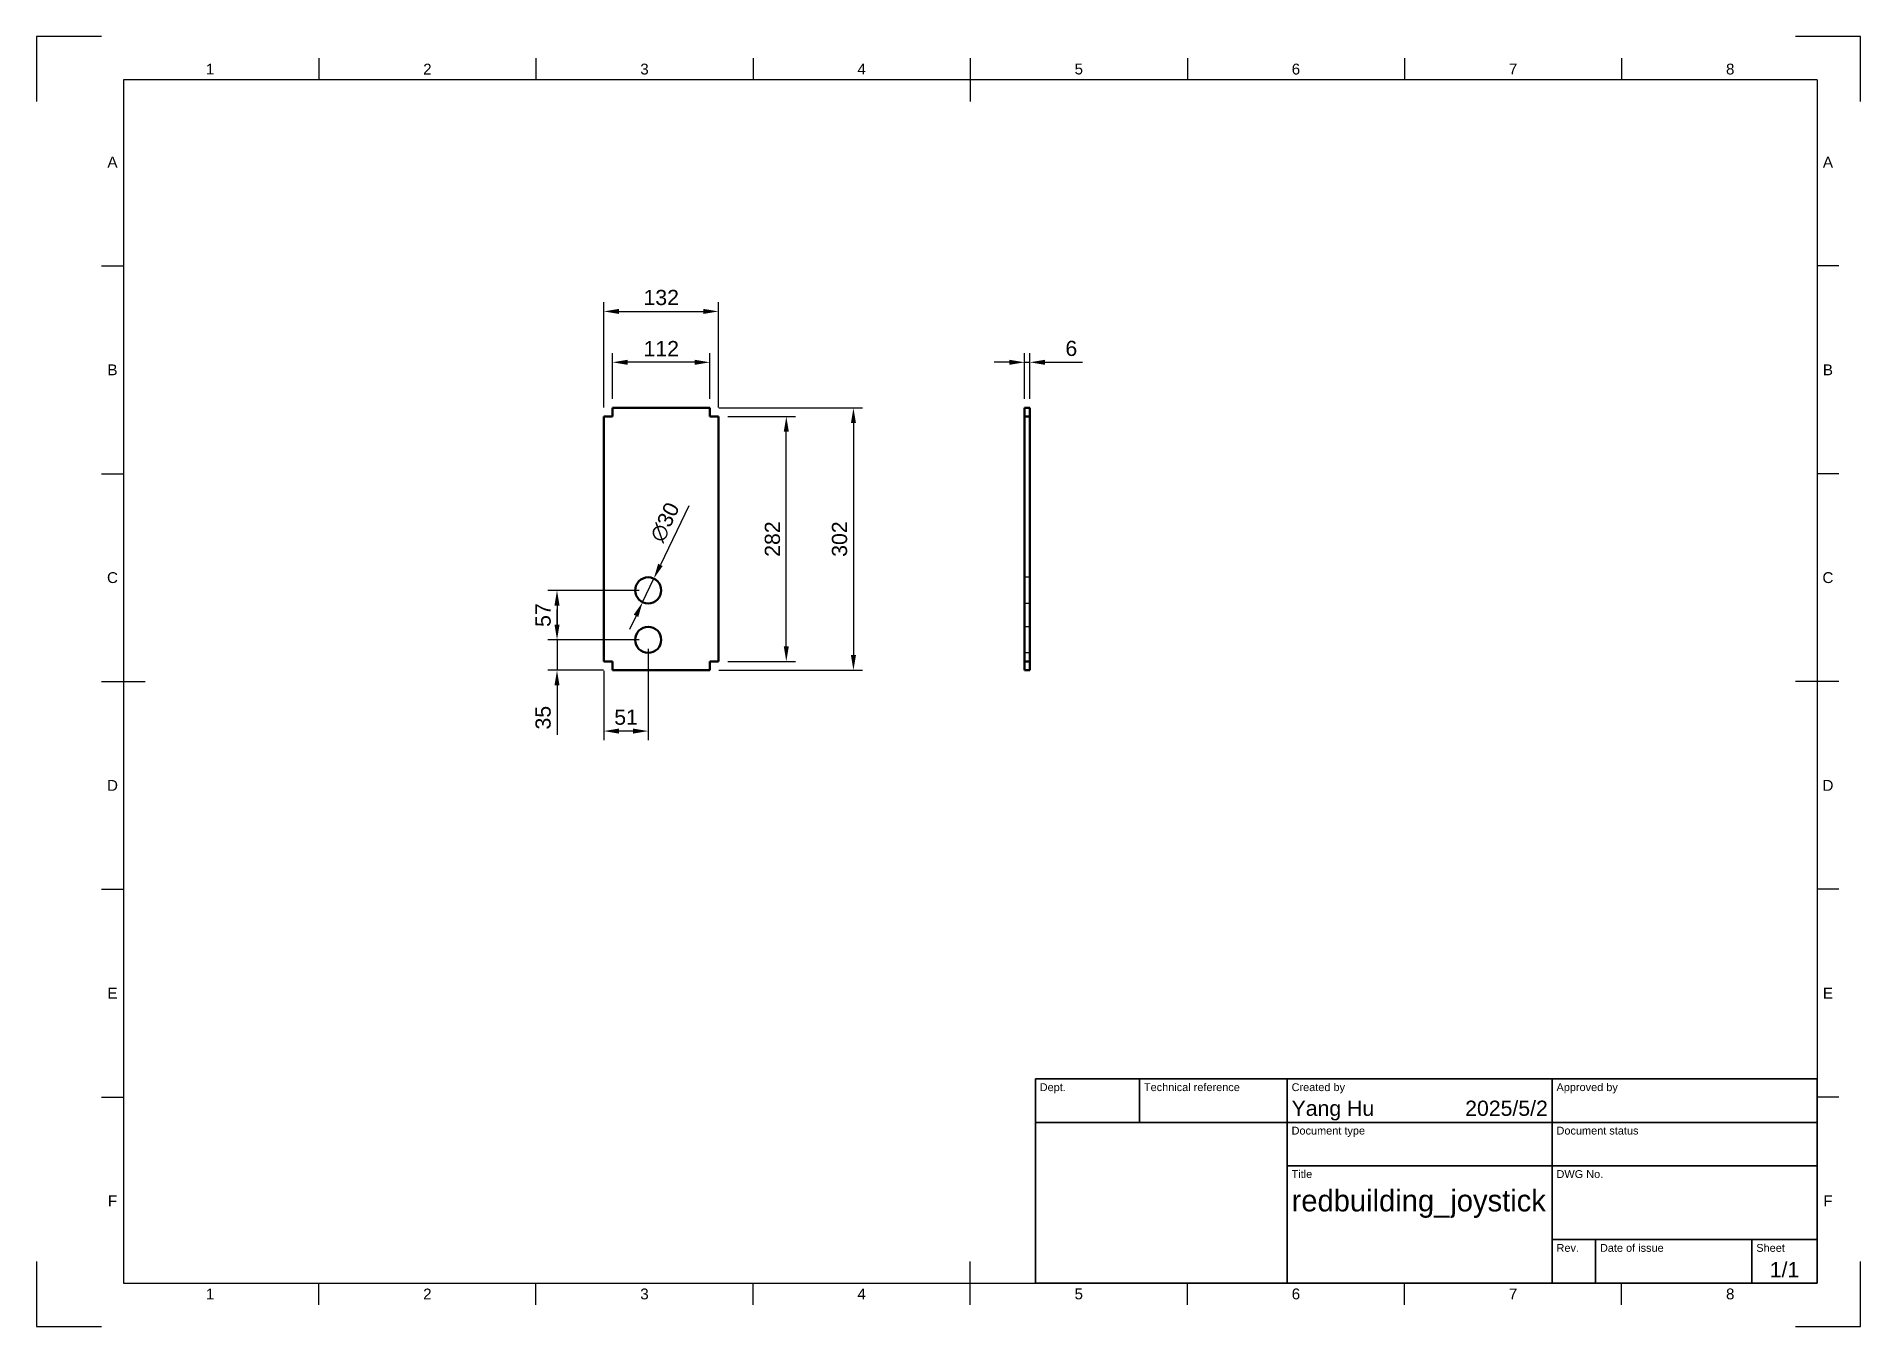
# Model space of a CAD drawing. Header units: millimetres. Extents: x 0 to 420, y 0 to 297.
import ezdxf
from ezdxf.enums import TextEntityAlignment as Align

# ---------------------------------------------------------------- set-up
doc = ezdxf.new("R2010")
doc.units = ezdxf.units.MM
doc.header["$LTSCALE"] = 0.75
doc.linetypes.add('HIDDEN2', pattern=[4.7625, 3.175, -1.5875])
for name, color, linetype, lineweight in [('BORDER', 7, 'Continuous', 25), ('FD_Dimensions', 7, 'Continuous', 25), ('Hidden', 7, 'HIDDEN2', 25), ('TITLEBLOCK', 7, 'Continuous', 35), ('Visible', 7, 'Continuous', 50)]:
    doc.layers.add(name, color=color, linetype=linetype, lineweight=lineweight)
doc.styles.add('FusionTitle', font='arial.ttf')
doc.styles.get("Standard").update_dxf_attribs({"font": 'arial.ttf'})
doc.dimstyles.new('Dim-ISO-25', dxfattribs={"dimtxt": 3.5, "dimasz": 3.5, "dimexe": 2.1, "dimexo": 2.1, "dimgap": 1.4, "dimtad": 1, "dimzin": 12, "dimdsep": 46, "dimtxsty": 'Standard', "dimcen": 0, "dimazin": 3, "dimtp": 0.1, "dimtm": 0.1, "dimtfac": 0.714286, "dimtmove": 0, "dimatfit": 3, "dimfxl": 1, "dimtzin": 12, "dimarcsym": 0})

# ---------------------------------------------------------------- blocks, each defined once
blk = doc.blocks.new('ISO_A3_SHEET')
at = {"layer": 'BORDER'}
for p, q in [((65, 292), (65, 287)), ((115, 292), (115, 287)), ((165, 292), (165, 287)), ((215, 292), (215, 282)), ((265, 292), (265, 287)), ((315, 292), (315, 287)), ((365, 292), (365, 287)), ((410, 287), (20, 287)), ((20, 287), (20, 10)), ((410, 287), (410, 10)), ((15, 244.16666), (20, 244.16666)), ((415, 244.16666), (410, 244.16666)), ((15, 196.33333), (20, 196.33333)), ((415, 196.33333), (410, 196.33333)), ((15, 148.5), (25, 148.5)), ((415, 148.5), (405, 148.5)), ((15, 100.66667), (20, 100.66667)), ((415, 100.66667), (410, 100.66667)), ((15, 52.83334), (20, 52.83334)), ((415, 52.83334), (410, 52.83334)), ((215, 5), (215, 15)), ((20, 10), (410, 10)), ((65, 5), (65, 10)), ((115, 5), (115, 10)), ((165, 5), (165, 10)), ((265, 5), (265, 10)), ((315, 5), (315, 10)), ((365, 5), (365, 10))]:
    blk.add_line(p, q, dxfattribs=at)
at = {"layer": 'Defpoints'}
for p, q in [((15, 297), (0, 297)), ((0, 297), (0, 282)), ((420, 297), (405, 297)), ((420, 282), (420, 297)), ((0, 15), (0, 0)), ((420, 0), (420, 15)), ((0, 0), (15, 0)), ((405, 0), (420, 0))]:
    blk.add_line(p, q, dxfattribs=at)
at = {"layer": 'BORDER', "style": 'FusionTitle'}
for s, p in [('1', (40, 289.5)), ('2', (90, 289.5)), ('3', (140, 289.5)), ('4', (190, 289.5)), ('5', (240, 289.5)), ('6', (290, 289.5)), ('7', (340, 289.5)), ('8', (390, 289.5)), ('A', (17.5, 268.08333)), ('A', (412.5, 268.08333)), ('B', (17.5, 220.25)), ('B', (412.5, 220.25)), ('C', (17.5, 172.41667)), ('C', (412.5, 172.41667)), ('D', (17.5, 124.58334)), ('D', (412.5, 124.58334)), ('E', (17.5, 76.75001)), ('E', (412.5, 76.75001)), ('F', (17.5, 28.91668)), ('F', (412.5, 28.91668)), ('1', (40, 7.5)), ('2', (90, 7.5)), ('3', (140, 7.5)), ('4', (190, 7.5)), ('5', (240, 7.5)), ('6', (290, 7.5)), ('7', (340, 7.5)), ('8', (390, 7.5))]:
    blk.add_text(s, height=2.5, dxfattribs=at).set_placement(p, align=Align.MIDDLE)
blk = doc.blocks.new('ISO_TITLEBLOCK')
at = {"layer": 'TITLEBLOCK'}
for p, q in [((0, 47), (-180, 47)), ((-180, 47), (-180, 0)), ((-156, 37), (-156, 47)), ((-122, 0), (-122, 47)), ((-61, 0), (-61, 47)), ((0, 0), (0, 47)), ((-180, 37), (0, 37)), ((-122, 27), (0, 27)), ((-61, 10), (0, 10)), ((-51, 0), (-51, 10)), ((-15, 0), (-15, 10)), ((-180, 0), (0, 0))]:
    blk.add_line(p, q, dxfattribs=at)
at = {"layer": 'TITLEBLOCK', "style": 'FusionTitle'}
for s, p in [('Dept.', (-179, 46)), ('Technical reference', (-155, 46)), ('Created by', (-121, 46)), ('Approved by', (-60, 46)), ('Document type', (-121, 36)), ('Document status', (-60, 36)), ('Title', (-121, 26)), ('DWG No.', (-60, 26)), ('Rev.', (-60, 9)), ('Date of issue', (-50, 9)), ('Sheet', (-14, 9))]:
    blk.add_text(s, height=1.8, dxfattribs=at).set_placement(p, align=Align.TOP_LEFT)
for tag, height, p in [('DEPT', 3.5, (-179, 42)), ('TECHNICAL_REFERENCE', 3.5, (-155, 42)), ('CREATED_BY', 3.5, (-121, 42)), ('APPROVED_BY', 3.5, (-60, 42)), ('DOCUMENT_TYPE', 3.5, (-121, 32)), ('DOCUMENT_STATUS', 3.5, (-60, 32)), ('TITLE_1', 5, (-121, 21.5)), ('TITLE_2', 5, (-121, 14)), ('TITLE_3', 5, (-121, 6.5)), ('DATE_OF_ISSUE', 3.5, (-50, 5))]:
    blk.add_attdef(tag, text='', height=height, dxfattribs=at).set_placement(p, align=Align.TOP_LEFT)
for tag, p in [('CREATED_DATE', (-62, 42)), ('APPROVED_DATE', (-0.99, 42))]:
    blk.add_attdef(tag, text='', height=3.5, dxfattribs=at).set_placement(p, align=Align.TOP_RIGHT)
for tag, height, p in [('DRAWING_NUMBER', 5, (-30.5, 19.75)), ('REV', 3.5, (-56, 4.85)), ('SHEET', 3.5, (-7.5, 4.85))]:
    blk.add_attdef(tag, text='', height=height, dxfattribs=at).set_placement(p, align=Align.TOP_CENTER)
blk = doc.blocks.new('*D14')
at = {"layer": 'Defpoints', "color": 0, "transparency": 16777216}
for p in [(132.654973, 221.986502), (132.654973, 211.486502), (155.054973, 211.486502)]:
    blk.add_point(p, dxfattribs=at)
at = {"layer": 'FD_Dimensions', "color": 0, "lineweight": -2, "transparency": 16777216}
for p, q in [((132.654973, 213.586502), (132.654973, 224.086502)), ((155.054973, 213.586502), (155.054973, 224.086502)), ((151.554973, 221.986502), (136.154973, 221.986502))]:
    blk.add_line(p, q, dxfattribs=at)
at = {"layer": 'FD_Dimensions', "color": 0, "transparency": 16777216}
for points in [[(136.154973, 222.569835), (136.154973, 221.403169), (132.654973, 221.986502)], [(151.554973, 222.569835), (151.554973, 221.403169), (155.054973, 221.986502)]]:
    blk.add_solid(points, dxfattribs=at)
at = {"layer": 'FD_Dimensions', "color": 0, "transparency": 16777216, "insert": (143.854973, 225.143664), "char_height": 3.5, "attachment_point": 5}
blk.add_mtext('112', dxfattribs=at)
blk = doc.blocks.new('*D15')
at = {"layer": 'Defpoints', "color": 0, "transparency": 16777216}
for p in [(157.054973, 233.700956), (130.654973, 209.486502), (157.054973, 209.486502)]:
    blk.add_point(p, dxfattribs=at)
at = {"layer": 'FD_Dimensions', "color": 0, "lineweight": -2, "transparency": 16777216}
for p, q in [((130.654973, 211.586502), (130.654973, 235.800956)), ((157.054973, 211.586502), (157.054973, 235.800956)), ((134.154973, 233.700956), (153.554973, 233.700956))]:
    blk.add_line(p, q, dxfattribs=at)
at = {"layer": 'FD_Dimensions', "color": 0, "transparency": 16777216}
for points in [[(134.154973, 234.28429), (134.154973, 233.117623), (130.654973, 233.700956)], [(153.554973, 234.28429), (153.554973, 233.117623), (157.054973, 233.700956)]]:
    blk.add_solid(points, dxfattribs=at)
at = {"layer": 'FD_Dimensions', "color": 0, "transparency": 16777216, "insert": (143.854973, 236.889156), "char_height": 3.5, "attachment_point": 5}
blk.add_mtext('132', dxfattribs=at)
blk = doc.blocks.new('*D16')
at = {"layer": 'Defpoints', "color": 0, "transparency": 16777216}
for p in [(140.854973, 169.486502), (119.854973, 158.086502), (140.854973, 158.086502)]:
    blk.add_point(p, dxfattribs=at)
at = {"layer": 'FD_Dimensions', "color": 0, "lineweight": -2, "transparency": 16777216}
for p, q in [((138.754973, 169.486502), (117.754973, 169.486502)), ((119.854973, 165.986502), (119.854973, 161.586502)), ((138.754973, 158.086502), (117.754973, 158.086502))]:
    blk.add_line(p, q, dxfattribs=at)
at = {"layer": 'FD_Dimensions', "color": 0, "transparency": 16777216}
for points in [[(119.271639, 165.986502), (120.438306, 165.986502), (119.854973, 169.486502)], [(119.271639, 161.586502), (120.438306, 161.586502), (119.854973, 158.086502)]]:
    blk.add_solid(points, dxfattribs=at)
at = {"layer": 'FD_Dimensions', "color": 0, "transparency": 16777216, "insert": (116.67513, 163.786502), "char_height": 3.5, "attachment_point": 5, "rotation": 90}
blk.add_mtext('57', dxfattribs=at)
blk = doc.blocks.new('*D17')
at = {"layer": 'Defpoints', "color": 0, "transparency": 16777216}
for p in [(140.854973, 158.086502), (119.854973, 151.086502), (132.654973, 151.086502)]:
    blk.add_point(p, dxfattribs=at)
at = {"layer": 'FD_Dimensions', "color": 0, "lineweight": -2, "transparency": 16777216}
for p, q in [((119.854973, 161.586502), (119.854973, 165.086502)), ((138.754973, 158.086502), (117.754973, 158.086502)), ((119.854973, 158.086502), (119.854973, 151.086502)), ((130.554973, 151.086502), (117.754973, 151.086502)), ((119.854973, 147.586502), (119.854973, 136.248985))]:
    blk.add_line(p, q, dxfattribs=at)
at = {"layer": 'FD_Dimensions', "color": 0, "transparency": 16777216}
for points in [[(119.271639, 161.586502), (120.438306, 161.586502), (119.854973, 158.086502)], [(119.271639, 147.586502), (120.438306, 147.586502), (119.854973, 151.086502)]]:
    blk.add_solid(points, dxfattribs=at)
at = {"layer": 'FD_Dimensions', "color": 0, "transparency": 16777216, "insert": (116.666774, 140.167744), "char_height": 3.5, "attachment_point": 5, "rotation": 90}
blk.add_mtext('35', dxfattribs=at)
blk = doc.blocks.new('*D18')
at = {"layer": 'Defpoints', "color": 0, "transparency": 16777216}
for p in [(157.054973, 209.486502), (172.654973, 209.486502), (157.054973, 153.086502)]:
    blk.add_point(p, dxfattribs=at)
at = {"layer": 'FD_Dimensions', "color": 0, "lineweight": -2, "transparency": 16777216}
for p, q in [((159.154973, 209.486502), (174.754973, 209.486502)), ((172.654973, 156.586502), (172.654973, 205.986502)), ((159.154973, 153.086502), (174.754973, 153.086502))]:
    blk.add_line(p, q, dxfattribs=at)
at = {"layer": 'FD_Dimensions', "color": 0, "transparency": 16777216}
for points in [[(172.071639, 205.986502), (173.238306, 205.986502), (172.654973, 209.486502)], [(172.071639, 156.586502), (173.238306, 156.586502), (172.654973, 153.086502)]]:
    blk.add_solid(points, dxfattribs=at)
at = {"layer": 'FD_Dimensions', "color": 0, "transparency": 16777216, "insert": (169.467967, 181.286502), "char_height": 3.5, "attachment_point": 5, "rotation": 90}
blk.add_mtext('282', dxfattribs=at)
blk = doc.blocks.new('*D19')
at = {"layer": 'Defpoints', "color": 0, "transparency": 16777216}
for p in [(155.054973, 211.486502), (155.054973, 151.086502), (188.110119, 151.086502)]:
    blk.add_point(p, dxfattribs=at)
at = {"layer": 'FD_Dimensions', "color": 0, "lineweight": -2, "transparency": 16777216}
for p, q in [((157.154973, 211.486502), (190.210119, 211.486502)), ((188.110119, 207.986502), (188.110119, 154.586502)), ((157.154973, 151.086502), (190.210119, 151.086502))]:
    blk.add_line(p, q, dxfattribs=at)
at = {"layer": 'FD_Dimensions', "color": 0, "transparency": 16777216}
for points in [[(187.526786, 207.986502), (188.693452, 207.986502), (188.110119, 211.486502)], [(187.526786, 154.586502), (188.693452, 154.586502), (188.110119, 151.086502)]]:
    blk.add_solid(points, dxfattribs=at)
at = {"layer": 'FD_Dimensions', "color": 0, "transparency": 16777216, "insert": (184.92192, 181.286502), "char_height": 3.5, "attachment_point": 5, "rotation": 90}
blk.add_mtext('302', dxfattribs=at)
blk = doc.blocks.new('*D20')
at = {"layer": 'Defpoints', "color": 0, "transparency": 16777216}
for p in [(142.149391, 172.19288), (139.560554, 166.780124)]:
    blk.add_point(p, dxfattribs=at)
at = {"layer": 'FD_Dimensions', "color": 0, "lineweight": -2, "transparency": 16777216}
for p, q in [((150.178966, 188.98116), (143.659546, 175.350321)), ((139.560554, 166.780124), (142.149391, 172.19288)), ((138.050399, 163.622684), (136.540244, 160.465243))]:
    blk.add_line(p, q, dxfattribs=at)
at = {"layer": 'FD_Dimensions', "color": 0, "transparency": 16777216}
for points in [[(143.133306, 175.602013), (144.185787, 175.098628), (142.149391, 172.19288)], [(137.524159, 163.874376), (138.576639, 163.370991), (139.560554, 166.780124)]]:
    blk.add_solid(points, dxfattribs=at)
at = {"layer": 'FD_Dimensions', "color": 0, "transparency": 16777216, "insert": (144.710949, 185.161802), "char_height": 3.5, "attachment_point": 5, "rotation": 64.4389269}
blk.add_mtext('∅30', dxfattribs=at)
blk = doc.blocks.new('*D21')
at = {"layer": 'Defpoints', "color": 0, "transparency": 16777216}
for p in [(228.724159, 221.986502), (227.524159, 211.486502), (228.724159, 211.486502)]:
    blk.add_point(p, dxfattribs=at)
at = {"layer": 'FD_Dimensions', "color": 0, "lineweight": -2, "transparency": 16777216}
for p, q in [((227.524159, 213.586502), (227.524159, 224.086502)), ((228.724159, 213.586502), (228.724159, 224.086502)), ((224.024159, 221.986502), (220.524159, 221.986502)), ((227.524159, 221.986502), (228.724159, 221.986502)), ((232.224159, 221.986502), (240.83521, 221.986502))]:
    blk.add_line(p, q, dxfattribs=at)
at = {"layer": 'FD_Dimensions', "color": 0, "transparency": 16777216}
for points in [[(224.024159, 222.569835), (224.024159, 221.403169), (227.524159, 221.986502)], [(232.224159, 222.569835), (232.224159, 221.403169), (228.724159, 221.986502)]]:
    blk.add_solid(points, dxfattribs=at)
at = {"layer": 'FD_Dimensions', "color": 0, "transparency": 16777216, "insert": (238.279684, 225.173508), "char_height": 3.5, "attachment_point": 5}
blk.add_mtext('6', dxfattribs=at)
blk = doc.blocks.new('*D22')
at = {"layer": 'Defpoints', "color": 0, "transparency": 16777216}
for p in [(140.854973, 158.086502), (130.654973, 153.086502), (130.654973, 137.086502)]:
    blk.add_point(p, dxfattribs=at)
at = {"layer": 'FD_Dimensions', "color": 0, "lineweight": -2, "transparency": 16777216}
for p, q in [((140.854973, 155.986502), (140.854973, 134.986502)), ((130.654973, 150.986502), (130.654973, 134.986502)), ((137.354973, 137.086502), (134.154973, 137.086502))]:
    blk.add_line(p, q, dxfattribs=at)
at = {"layer": 'FD_Dimensions', "color": 0, "transparency": 16777216}
for points in [[(134.154973, 137.669835), (134.154973, 136.503169), (130.654973, 137.086502)], [(137.354973, 137.669835), (137.354973, 136.503169), (140.854973, 137.086502)]]:
    blk.add_solid(points, dxfattribs=at)
at = {"layer": 'FD_Dimensions', "color": 0, "transparency": 16777216, "insert": (135.754973, 140.273508), "char_height": 3.5, "attachment_point": 5}
blk.add_mtext('51', dxfattribs=at)

msp = doc.modelspace()

# ---------------------------------------------------------------- linework, layer by layer
at = {"layer": 'Hidden', "extrusion": (-1e-16, -1, 0)}
for p, q in [((228.724159, 172.486502), (227.524159, 172.486502)), ((228.724159, 166.486502), (227.524159, 166.486502)), ((228.724159, 161.086502), (227.524159, 161.086502)), ((228.724159, 155.086502), (227.524159, 155.086502))]:
    msp.add_line(p, q, dxfattribs=at)
at = {"layer": 'Visible', "extrusion": (-1e-16, -1, 0)}
for p, q in [((132.654973, 211.486502), (132.654973, 209.486502)), ((155.054973, 211.486502), (132.654973, 211.486502)), ((155.054973, 209.486502), (155.054973, 211.486502)), ((227.524159, 209.486502), (227.524159, 211.486502)), ((227.524159, 211.486502), (228.724159, 211.486502)), ((228.724159, 211.486502), (228.724159, 209.486502)), ((132.654973, 209.486502), (130.654973, 209.486502)), ((130.654973, 209.486502), (130.654973, 153.086502)), ((157.054973, 209.486502), (155.054973, 209.486502)), ((157.054973, 153.086502), (157.054973, 209.486502)), ((228.724159, 209.486502), (227.524159, 209.486502)), ((227.524159, 153.086502), (227.524159, 209.486502)), ((228.724159, 209.486502), (228.724159, 153.086502)), ((130.654973, 153.086502), (132.654973, 153.086502)), ((132.654973, 153.086502), (132.654973, 151.086502)), ((155.054973, 153.086502), (157.054973, 153.086502)), ((155.054973, 151.086502), (155.054973, 153.086502)), ((227.524159, 153.086502), (228.724159, 153.086502)), ((227.524159, 151.086502), (227.524159, 153.086502)), ((228.724159, 153.086502), (228.724159, 151.086502)), ((132.654973, 151.086502), (155.054973, 151.086502)), ((228.724159, 151.086502), (227.524159, 151.086502))]:
    msp.add_line(p, q, dxfattribs=at)
at = {"layer": 'Visible', "extrusion": (0, 0, -1)}
for centre in [(-140.854973, 169.486502), (-140.854973, 158.086502)]:
    msp.add_circle(centre, 3, dxfattribs=at)

# ---------------------------------------------------------------- block references
at = {"layer": 'BORDER'}
msp.add_blockref('ISO_A3_SHEET', (0, 0), dxfattribs=at)
at = {"layer": 'TITLEBLOCK'}
ref = msp.add_blockref('ISO_TITLEBLOCK', (410, 10), dxfattribs=at)
ref.add_attrib('CREATED_DATE', '2025/5/2', dxfattribs={"height": 3.5, "style": 'FusionTitle'}).set_placement((348, 52), align=Align.TOP_RIGHT)
ref.add_attrib('SHEET', '1/1', dxfattribs={"height": 3.5, "style": 'FusionTitle'}).set_placement((402.5, 14.85), align=Align.TOP_CENTER)
ref.add_attrib('TITLE_1', 'redbuilding_joystick', dxfattribs={"height": 5, "style": 'FusionTitle', "width": 0.960568}).set_placement((289, 31.5), align=Align.TOP_LEFT)
ref.add_attrib('CREATED_BY', 'Yang Hu', dxfattribs={"height": 3.5, "style": 'FusionTitle'}).set_placement((289, 52), align=Align.TOP_LEFT)

# ---------------------------------------------------------------- dimensions: what is measured, and where the dimension line sits
at = {"layer": 'FD_Dimensions'}
for base, p1, p2, picture, middle in [((157.054973, 233.700956), (130.654973, 209.486502), (157.054973, 209.486502), '*D15', (143.854973, 236.889156)), ((130.654973, 137.086502), (140.854973, 158.086502), (130.654973, 153.086502), '*D22', (135.754973, 140.273508))]:
    dim = msp.add_linear_dim(base=base, p1=p1, p2=p2, dimstyle='Dim-ISO-25', override={"dimlfac": 5, "dimclrd": 0, "dimclre": 0}, dxfattribs=at)
    dim.commit()
    dim.dimension.update_dxf_attribs({"geometry": picture, "text_midpoint": middle})
for p1, p2, distance, picture, middle in [((155.054973, 211.486502), (132.654973, 211.486502), -10.5, '*D14', (143.854973, 225.143664)), ((227.524159, 211.486502), (228.724159, 211.486502), 10.5, '*D21', (238.279684, 225.173508)), ((157.054973, 153.086502), (157.054973, 209.486502), -15.6, '*D18', (169.467967, 181.286502)), ((140.854973, 169.486502), (140.854973, 158.086502), -21, '*D16', (116.67513, 163.786502))]:
    dim = msp.add_aligned_dim(p1=p1, p2=p2, distance=distance, dimstyle='Dim-ISO-25', override={"dimlfac": 5, "dimclrd": 0, "dimclre": 0}, dxfattribs=at)
    dim.commit()
    dim.dimension.update_dxf_attribs({"geometry": picture, "text_midpoint": middle})
for base, p1, p2, angle, picture, middle in [((188.110119, 151.086502), (155.054973, 211.486502), (155.054973, 151.086502), 270, '*D19', (184.92192, 181.286502)), ((119.854973, 151.086502), (140.854973, 158.086502), (132.654973, 151.086502), 90, '*D17', (116.666774, 140.167744))]:
    dim = msp.add_linear_dim(base=base, p1=p1, p2=p2, angle=angle, dimstyle='Dim-ISO-25', override={"dimlfac": 5, "dimclrd": 0, "dimclre": 0}, dxfattribs=at)
    dim.commit()
    dim.dimension.update_dxf_attribs({"geometry": picture, "text_midpoint": middle})
dim = msp.add_diameter_dim_2p(p1=(139.560554, 166.780124), p2=(142.149391, 172.19288), dimstyle='Dim-ISO-25', override={"dimlfac": 5, "dimclrd": 0, "dimclre": 0}, dxfattribs=at)
dim.commit()
dim.dimension.update_dxf_attribs({"geometry": '*D20', "text_midpoint": (147.674334, 183.744461), "dimtype": 163})

doc.saveas('drawing.dxf')
